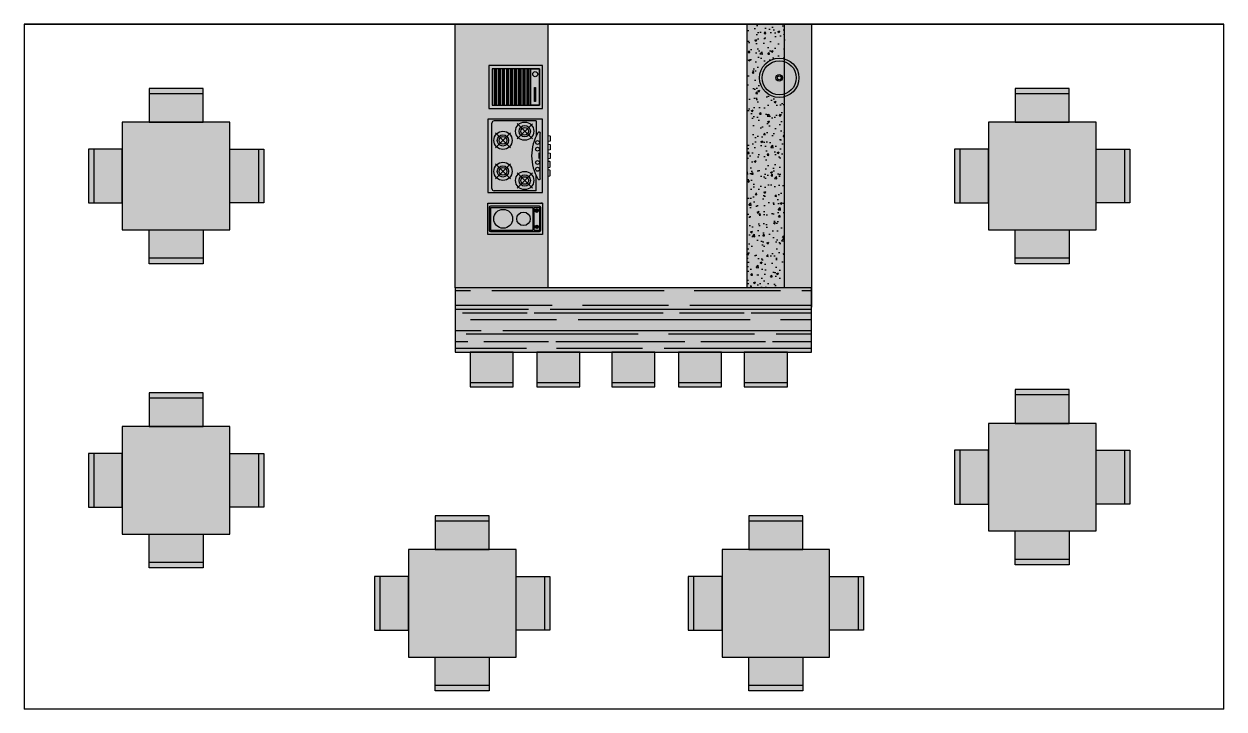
# Model space of a CAD drawing. Header units: inches. Extents: x -55 to 600, y -103 to 167.
# Drawn here: x 418.48 to 429.63, y 49.59 to 55.95 of the extents above; entities that cross this region are included whole.
import ezdxf

# ---------------------------------------------------------------- set-up
doc = ezdxf.new("R2010")
doc.units = ezdxf.units.IN
doc.header["$MEASUREMENT"] = 0
for name, color, linetype in [('AI-Equip coz', 1, 'Continuous'), ('AI-Hatch mob', 254, 'Continuous'), ('AI-Mob', 2, 'Continuous')]:
    doc.layers.add(name, color=color, linetype=linetype)
doc.layers.add('AI-Hatch equip coz', color=255, linetype='Continuous', lineweight=0)

# ---------------------------------------------------------------- blocks, each defined once
blk = doc.blocks.new('Cooktop elét brastemp')
at = {"layer": 'AI-Hatch equip coz'}
blk.add_hatch(color=256, dxfattribs=at).paths.add_polyline_path([(3086.768, -2037.93), (3086.478, -2037.93), (3086.478, -2037.42), (3086.768, -2037.42)])
for p, q in [((3086.505, -2037.445), (3086.505, -2037.9)), ((3086.505, -2037.445), (3086.505, -2037.9)), ((3086.729, -2037.433), (3086.517, -2037.433)), ((3086.517, -2037.445), (3086.517, -2037.838)), ((3086.729, -2037.445), (3086.517, -2037.445)), ((3086.729, -2037.445), (3086.729, -2037.838)), ((3086.742, -2037.445), (3086.742, -2037.9)), ((3086.729, -2037.838), (3086.517, -2037.838)), ((3086.729, -2037.85), (3086.517, -2037.85)), ((3086.517, -2037.85), (3086.517, -2037.9)), ((3086.729, -2037.9), (3086.517, -2037.9)), ((3086.729, -2037.912), (3086.517, -2037.912)), ((3086.544, -2037.859), (3086.544, -2037.891)), ((3086.552, -2037.859), (3086.552, -2037.891)), ((3086.695, -2037.859), (3086.695, -2037.891)), ((3086.703, -2037.859), (3086.703, -2037.891)), ((3086.729, -2037.85), (3086.729, -2037.9)), ((3086.768, -2037.93), (3086.768, -2037.913))]:
    blk.add_line(p, q)
blk.add_lwpolyline([(3086.768, -2037.93), (3086.478, -2037.93), (3086.478, -2037.42), (3086.768, -2037.42), (3086.768, -2037.93)])
for centre, radius in [((3086.623, -2037.564), 0.0878), ((3086.623, -2037.753), 0.0627), ((3086.548, -2037.875), 0.0164), ((3086.699, -2037.875), 0.0164)]:
    blk.add_circle(centre, radius)
for centre, start, end in [((3086.517, -2037.445), 90, 180), ((3086.729, -2037.445), 0, 90), ((3086.517, -2037.9), 180, 270), ((3086.729, -2037.9), 270, 0)]:
    blk.add_arc(centre, 0.0123, start, end)
blk = doc.blocks.new('Grelha')
h = blk.add_hatch()
h.set_pattern_fill('ANSI34', color=256, scale=0.002, angle=315, style=0)
h.set_pattern_definition([(360, (754.589528, 387.054147), (0, 0.0381), []), (360, (754.595878, 387.047797), (0, 0.0381), []), (360, (754.602228, 387.041447), (0, 0.0381), []), (360, (754.608578, 387.035097), (0, 0.0381), [])])
h.paths.add_polyline_path([(0.03, -0.47), (0.37, -0.47), (0.37, -0.108), (0.03, -0.108)])
at = {"layer": 'AI-Hatch equip coz', "ltscale": 3}
h = blk.add_hatch(color=256, dxfattribs=at)
h.dxf.hatch_style = 1
h.paths.add_polyline_path([(0.4, 0), (0, 0), (0, -0.5), (0.4, -0.5)])
for points in [[(0.4, 0), (0, 0), (0, -0.5), (0.4, -0.5)], [(0.37, -0.03), (0.03, -0.03), (0.03, -0.47), (0.37, -0.47)], [(0.37, -0.108), (0.03, -0.108), (0.03, -0.03), (0.37, -0.03)], [(0.204, -0.065), (0.334, -0.065), (0.334, -0.076), (0.204, -0.076)]]:
    blk.add_lwpolyline(points, close=True)
blk.add_circle((0.081, -0.068), 0.0236)
blk = doc.blocks.new('Cooktop-BrastempDBD70A')
at = {"layer": 'AI-Hatch equip coz'}
blk.add_hatch(color=256, dxfattribs=at).paths.add_polyline_path([(0, 0), (0.68, 0), (0.68, 0.51), (0, 0.51)])
for p, q in [((0.016, 0.061), (0.016, 0.451)), ((0.036, 0.471), (0.644, 0.471)), ((0.664, 0.061), (0.664, 0.451)), ((0.125, 0.439), (0.267, 0.297)), ((0.267, 0.439), (0.125, 0.297)), ((0.555, 0.439), (0.413, 0.297)), ((0.413, 0.439), (0.555, 0.297)), ((0.04, 0.237), (0.182, 0.095)), ((0.182, 0.237), (0.041, 0.095)), ((0.64, 0.237), (0.498, 0.095)), ((0.498, 0.237), (0.639, 0.095)), ((0.016, 0.061), (0.156, 0.061)), ((0.131, 0.021), (0.549, 0.021)), ((0.314, 0.031), (0.368, 0.031)), ((0.664, 0.061), (0.524, 0.061))]:
    blk.add_line(p, q)
blk.add_lwpolyline([(0, 0), (0.68, 0), (0.68, 0.51), (0, 0.51), (0, 0)], close=True)
for centre, radius in [((0.196, 0.368), 0.0847), ((0.484, 0.368), 0.0847), ((0.196, 0.368), 0.0527), ((0.196, 0.368), 0.0354), ((0.484, 0.368), 0.0527), ((0.484, 0.368), 0.0354), ((0.111, 0.166), 0.0847), ((0.569, 0.166), 0.0847), ((0.111, 0.166), 0.0527), ((0.111, 0.166), 0.0354), ((0.569, 0.166), 0.0527), ((0.569, 0.166), 0.0354), ((0.216, 0.047), 0.0182), ((0.278, 0.047), 0.0182), ((0.402, 0.047), 0.0182), ((0.464, 0.047), 0.0182)]:
    blk.add_circle(centre, radius)
for centre, radius, start, end in [((0.036, 0.451), 0.0206, 90, 180), ((0.644, 0.451), 0.0206, 0, 90), ((0.131, 0.033), 0.0123, 120.3236, 270), ((0.34, -0.324), 0.426, 59.6764, 120.3236), ((0.549, 0.033), 0.0123, 270, 59.6764)]:
    blk.add_arc(centre, radius, start, end)
blk = doc.blocks.new('CUBA REDONDA')
at = {"layer": 'AI-Hatch equip coz', "ltscale": 3}
h = blk.add_hatch(color=256, dxfattribs=at)
edge = h.paths.add_edge_path()
edge.add_arc((-63.749, -20.386), 0.183, 0, 360)
for radius in [0.183, 0.158, 0.0305, 0.018]:
    blk.add_circle((-63.749, -20.386), radius)
blk = doc.blocks.new('mesa-1.00')
at = {"layer": 'AI-Hatch mob'}
h = blk.add_hatch(color=31, dxfattribs=at)
h.dxf.hatch_style = 1
h.paths.add_polyline_path([(-0.25, 1.314), (-0.75, 1.314), (-0.75, 1.264), (-0.25, 1.264)])
h = blk.add_hatch(color=254, dxfattribs=at)
h.dxf.hatch_style = 1
h.paths.add_polyline_path([(-0.25, 1.264), (-0.75, 1.264), (-0.75, 1), (-0.25, 1)])
h = blk.add_hatch(color=31, dxfattribs=at)
h.dxf.hatch_style = 1
h.paths.add_polyline_path([(0, 1), (-1, 1), (-1, 0), (0, 0)])
h = blk.add_hatch(color=31, dxfattribs=at)
h.dxf.hatch_style = 1
h.paths.add_polyline_path([(-1.314, 0.75), (-1.314, 0.25), (-1.264, 0.25), (-1.264, 0.75)])
h = blk.add_hatch(color=254, dxfattribs=at)
h.dxf.hatch_style = 1
h.paths.add_polyline_path([(-1.264, 0.75), (-1.264, 0.25), (-1, 0.25), (-1, 0.75)])
h = blk.add_hatch(color=254, dxfattribs=at)
h.dxf.hatch_style = 1
h.paths.add_polyline_path([(0.264, 0.75), (0.264, 0.25), (0, 0.25), (0, 0.75)])
h = blk.add_hatch(color=31, dxfattribs=at)
h.dxf.hatch_style = 1
h.paths.add_polyline_path([(0.314, 0.75), (0.314, 0.25), (0.264, 0.25), (0.264, 0.75)])
h = blk.add_hatch(color=254, dxfattribs=at)
h.dxf.hatch_style = 1
h.paths.add_polyline_path([(-0.25, -0.264), (-0.75, -0.264), (-0.75, 0), (-0.25, 0)])
h = blk.add_hatch(color=31, dxfattribs=at)
h.dxf.hatch_style = 1
h.paths.add_polyline_path([(-0.25, -0.314), (-0.75, -0.314), (-0.75, -0.264), (-0.25, -0.264)])
for p, q in [((-0.25, 1.264), (-0.75, 1.264)), ((-1.264, 0.75), (-1.264, 0.25)), ((0.264, 0.75), (0.264, 0.25)), ((-0.25, -0.264), (-0.75, -0.264))]:
    blk.add_line(p, q)
for points in [[(-0.25, 1), (-0.25, 1.314), (-0.75, 1.314), (-0.75, 1)], [(-1, 0), (0, 0), (0, 1), (-1, 1)], [(-1, 0.75), (-1.314, 0.75), (-1.314, 0.25), (-1, 0.25)], [(0, 0.75), (0.314, 0.75), (0.314, 0.25), (0, 0.25)], [(-0.25, 0), (-0.25, -0.314), (-0.75, -0.314), (-0.75, 0)]]:
    blk.add_lwpolyline(points, close=True)

msp = doc.modelspace()

# ---------------------------------------------------------------- hatches: boundary and pattern name
at = {"layer": 'AI-Hatch mob', "true_color": 0xe8deba}
h = msp.add_hatch(color=254, dxfattribs=at)
h.paths.add_polyline_path([(423.297, 55.566), (423.297, 55.166), (422.797, 55.166), (422.797, 55.566)], flags=16)
h.paths.add_polyline_path([(423.267, 55.536), (423.267, 55.196), (422.827, 55.196), (422.827, 55.536)], flags=0)
h.paths.add_polyline_path([(423.189, 55.536), (423.267, 55.536), (423.267, 55.196), (423.189, 55.196)], flags=0)
h.paths.add_polyline_path([(423.253, 55.486, -1), (423.206, 55.486, -1)], flags=0)
h.paths.add_polyline_path([(423.297, 55.066), (423.297, 54.386), (422.788, 54.386), (422.788, 55.066)], flags=16)
h.paths.add_polyline_path([(423.236, 55.051), (423.236, 54.91, -0.021018), (423.253, 54.942, -0.765086), (423.276, 54.935), (423.276, 54.517, -0.765086), (423.253, 54.511, -0.021018), (423.236, 54.543), (423.236, 54.402), (422.846, 54.402, -0.414214), (422.826, 54.423), (422.826, 55.03, -0.414214), (422.846, 55.051)], flags=0)
h.paths.add_polyline_path([(423.216, 54.955, -1), (423.046, 54.955, -1)], flags=0)
h.paths.add_polyline_path([(423.184, 54.955, -1), (423.078, 54.955, -1)], flags=0)
h.paths.add_polyline_path([(423.167, 54.955, -1), (423.096, 54.955, -1)], flags=0)
h.paths.add_polyline_path([(423.014, 54.87, -1), (422.844, 54.87, -1)], flags=0)
h.paths.add_polyline_path([(422.982, 54.87, -1), (422.876, 54.87, -1)], flags=0)
h.paths.add_polyline_path([(422.964, 54.87, -1), (422.893, 54.87, -1)], flags=0)
h.paths.add_polyline_path([(423.269, 54.85, -1), (423.232, 54.85, -1)], flags=0)
h.paths.add_polyline_path([(423.269, 54.789, -1), (423.232, 54.789, -1)], flags=0)
h.paths.add_polyline_path([(423.014, 54.582, -1), (422.844, 54.582, -1)], flags=0)
h.paths.add_polyline_path([(422.982, 54.582, -1), (422.876, 54.582, -1)], flags=0)
h.paths.add_polyline_path([(422.964, 54.582, -1), (422.893, 54.582, -1)], flags=0)
h.paths.add_polyline_path([(423.269, 54.664, -1), (423.232, 54.664, -1)], flags=0)
h.paths.add_polyline_path([(423.269, 54.603, -1), (423.232, 54.603, -1)], flags=0)
h.paths.add_polyline_path([(423.216, 54.498, -1), (423.046, 54.498, -1)], flags=0)
h.paths.add_polyline_path([(423.184, 54.498, -1), (423.078, 54.498, -1)], flags=0)
h.paths.add_polyline_path([(423.297, 54.286), (423.297, 53.996), (422.787, 53.996), (422.787, 54.286)], flags=16)
h.paths.add_polyline_path([(423.266, 54.26, -0.414214), (423.279, 54.247), (423.279, 54.035, -0.414214), (423.266, 54.023), (422.812, 54.023, -0.414214), (422.8, 54.035), (422.8, 54.247, -0.414214), (422.812, 54.26)], flags=0)
h.paths.add_polyline_path([(423.205, 54.247), (423.205, 54.035), (422.812, 54.035), (422.812, 54.247)], flags=0)
h.paths.add_polyline_path([(423.019, 54.141, -1), (422.843, 54.141, -1)], flags=0)
h.paths.add_polyline_path([(423.217, 54.247), (423.266, 54.247), (423.266, 54.035), (423.217, 54.035)], flags=0)
h.paths.add_polyline_path([(423.258, 54.213), (423.226, 54.213, 0.774597)], flags=0)
h.paths.add_polyline_path([(423.182, 54.141, -1), (423.057, 54.141, -1)], flags=0)
h.paths.add_polyline_path([(423.258, 54.062), (423.226, 54.062, 0.774597)], flags=0)
h.paths.add_polyline_path([(422.486, 55.951), (422.486, 53.721), (422.486, 53.501), (423.347, 53.501), (423.347, 55.951)])
h = msp.add_hatch(color=254, dxfattribs=at)
edge = h.paths.add_edge_path()
edge.add_line((425.196, 53.501), (425.546, 53.501))
edge.add_line((425.546, 53.501), (425.546, 55.275))
edge.add_arc((425.496, 55.451), 0.183, 74.1439, 285.8561, ccw=False)
edge.add_line((425.546, 55.627), (425.546, 55.951))
edge.add_line((425.546, 55.951), (425.196, 55.951))
edge.add_line((425.196, 55.951), (425.196, 53.501))
at = {"layer": 'AI-Hatch mob', "true_color": 0xab9e6e}
h = msp.add_hatch(dxfattribs=at)
h.set_pattern_fill('AR-CONC', color=33, scale=0.001, style=0)
h.set_pattern_definition([(50, (489.24527, 75.83701), (0.18218467, -0.0159391), [0.01905, -0.20955]), (355, (489.24527, 75.83701), (-0.03524283, 0.19105664), [0.01524, -0.16764]), (100.451, (489.26045, 75.83568), (0.1469425, 0.1751167), [0.01619, -0.17809]), (46.1842, (489.24527, 75.8878), (0.27107904, -0.0420423), [0.028575, -0.314325]), (96.6356, (489.26786, 75.8843), (0.2374042, 0.2474256), [0.024285, -0.267135]), (351.184, (489.24527, 75.8878), (0.2374046, 0.2474251), [0.02286, -0.25146]), (21, (489.27067, 75.87511), (0.15161488, -0.10226552), [0.01905, -0.20955]), (326, (489.27067, 75.87511), (0.06180203, 0.18418797), [0.01524, -0.16764]), (71.4514, (489.2833, 75.86659), (0.2134165, 0.08192286), [0.01619, -0.17809]), (37.5, (489.24527, 75.83701), (0.003088603, 0.08455504), [0, -0.165608, 0, -0.17018, 0, -0.168275]), (7.5, (489.24527, 75.83701), (0.06681966, 0.10018057), [0, -0.097028, 0, -0.161798, 0, -0.064135]), (327.5, (489.18863, 75.83701), (0.135590595, -0.005728744), [0, -0.0635, 0, -0.19812, 0, -0.26289]), (317.5, (489.16323, 75.83701), (0.14812918, 0.0254265), [0, -0.08255, 0, -0.131572, 0, -0.18669])])
edge = h.paths.add_edge_path()
edge.add_line((425.196, 53.501), (425.546, 53.501))
edge.add_line((425.546, 53.501), (425.546, 55.275))
edge.add_arc((425.496, 55.451), 0.183, 74.1439, 285.8561, ccw=False)
edge.add_line((425.546, 55.627), (425.546, 55.951))
edge.add_line((425.546, 55.951), (425.196, 55.951))
edge.add_line((425.196, 55.951), (425.196, 53.501))
at = {"layer": 'AI-Hatch mob', "true_color": 0xd6bf91}
for points in [[(425.546, 53.501), (425.796, 53.501), (425.796, 55.951), (425.546, 55.951)], [(422.624, 52.901), (422.624, 52.581), (423.024, 52.581), (423.024, 52.901)], [(423.243, 52.901), (423.243, 52.581), (423.643, 52.581), (423.643, 52.901)], [(423.941, 52.901), (423.941, 52.581), (424.341, 52.581), (424.341, 52.901)], [(424.559, 52.901), (424.559, 52.581), (424.959, 52.581), (424.959, 52.901)], [(425.171, 52.901), (425.171, 52.581), (425.571, 52.581), (425.571, 52.901)]]:
    msp.add_hatch(color=31, dxfattribs=at).paths.add_polyline_path(points)
at = {"layer": 'AI-Hatch mob', "true_color": 0xb19672}
msp.add_hatch(color=33, dxfattribs=at).paths.add_polyline_path([(425.796, 52.901), (425.796, 53.501), (422.486, 53.501), (422.486, 52.901)])
at = {"layer": 'AI-Hatch mob', "true_color": 0x8f734f}
h = msp.add_hatch(dxfattribs=at)
h.set_pattern_fill('AR-RROOF', color=35, scale=0.2, style=0)
h.set_pattern_definition([(0, (422.48613, 52.90136), (0.44, 0.2), [3, -0.4, 1, -0.2]), (0, (422.75213, 53.00136), (-0.2, 0.266), [0.6, -0.066, 1.2, -0.15]), (0, (422.58613, 53.07136), (1.04, 0.134), [1.6, -0.28, 0.8, -0.2])])
h.paths.add_polyline_path([(425.796, 52.901), (425.796, 53.501), (422.486, 53.501), (422.486, 52.901)])

# ---------------------------------------------------------------- linework, layer by layer
for p, q in [((418.479, 55.951), (429.628, 55.951)), ((429.628, 49.585), (429.628, 55.951)), ((429.628, 49.585), (418.479, 49.585))]:
    msp.add_line(p, q)
for points in [[(429.628, 55.951), (418.479, 55.951)], [(418.479, 55.951), (418.479, 49.585)]]:
    msp.add_lwpolyline(points)
at = {"layer": 'AI-Equip coz'}
for points in [[(423.347, 54.915), (423.363, 54.912, -0.36397), (423.367, 54.907), (423.367, 54.866, -0.36397), (423.363, 54.861), (423.347, 54.858)], [(423.347, 54.835), (423.363, 54.832, -0.36397), (423.367, 54.827), (423.367, 54.786, -0.36397), (423.363, 54.781), (423.347, 54.778)], [(423.347, 54.755), (423.363, 54.752, -0.36397), (423.367, 54.747), (423.367, 54.706, -0.36397), (423.363, 54.701), (423.347, 54.698)], [(423.347, 54.618), (423.363, 54.621, 0.36397), (423.367, 54.626), (423.367, 54.667, 0.36397), (423.363, 54.672), (423.347, 54.675)], [(423.347, 54.538), (423.363, 54.541, 0.36397), (423.367, 54.546), (423.367, 54.587, 0.36397), (423.363, 54.592), (423.347, 54.595)]]:
    msp.add_lwpolyline(points, format="xyb", dxfattribs=at)
at = {"layer": 'AI-Mob'}
for p, q in [((423.347, 55.951), (423.347, 53.501)), ((425.196, 55.951), (425.196, 53.501)), ((425.796, 55.951), (425.196, 55.951)), ((425.796, 53.501), (422.486, 53.501))]:
    msp.add_line(p, q, dxfattribs=at)
at = {"layer": 'AI-Mob', "color": 1}
for p, q in [((422.624, 52.621), (423.024, 52.621)), ((423.243, 52.621), (423.643, 52.621)), ((423.941, 52.621), (424.341, 52.621)), ((424.559, 52.621), (424.959, 52.621)), ((425.171, 52.621), (425.571, 52.621))]:
    msp.add_line(p, q, dxfattribs=at)
at = {"layer": 'AI-Mob'}
for points in [[(423.347, 53.501), (422.486, 53.501), (422.486, 55.951), (423.347, 55.951)], [(422.486, 52.901), (425.796, 52.901), (425.796, 53.501), (422.486, 53.501)]]:
    msp.add_lwpolyline(points, close=True, dxfattribs=at)
msp.add_lwpolyline([(425.546, 53.501), (425.546, 55.951), (425.796, 55.951), (425.796, 53.321)], dxfattribs=at)
at = {"layer": 'AI-Mob', "color": 1}
for points in [[(422.624, 52.901), (422.624, 52.581), (423.024, 52.581), (423.024, 52.901)], [(423.243, 52.901), (423.243, 52.581), (423.643, 52.581), (423.643, 52.901)], [(423.941, 52.901), (423.941, 52.581), (424.341, 52.581), (424.341, 52.901)], [(424.559, 52.901), (424.559, 52.581), (424.959, 52.581), (424.959, 52.901)], [(425.171, 52.901), (425.171, 52.581), (425.571, 52.581), (425.571, 52.901)]]:
    msp.add_lwpolyline(points, close=True, dxfattribs=at)

# ---------------------------------------------------------------- block references
at = {"layer": 'AI-Equip coz'}
for name, p, rotation in [('Grelha', (423.297, 55.566), 270), ('Cooktop-BrastempDBD70A', (423.297, 54.386), 90), ('Cooktop elét brastemp', (-1614.633, -3032.482), 90)]:
    msp.add_blockref(name, p, dxfattribs=dict(at, rotation=rotation))
msp.add_blockref('CUBA REDONDA', (489.245, 75.837), dxfattribs=at)
at = {"layer": 'AI-Mob'}
for p in [(420.392, 54.038), (428.439, 54.038), (420.392, 51.21), (428.439, 51.24), (423.05, 50.068), (425.964, 50.068)]:
    msp.add_blockref('mesa-1.00', p, dxfattribs=at)

doc.saveas('drawing.dxf')
